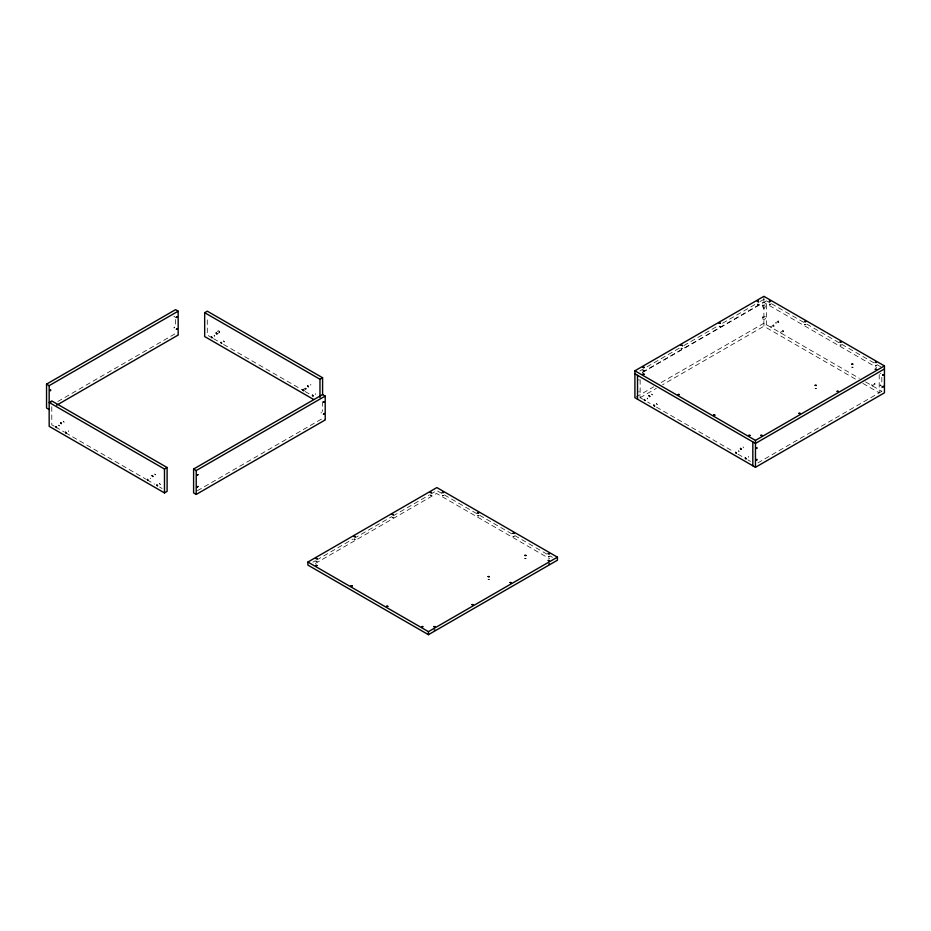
<?xml version="1.0" encoding="UTF-8"?>
<svg xmlns="http://www.w3.org/2000/svg" width="931" height="931" viewBox="0 0 931 931"><rect width="100%" height="100%" fill="white"/><g stroke="black" fill="none" stroke-linecap="round" stroke-linejoin="round"><path stroke-width="0.7" stroke-dasharray="4.66 3.49" d="M739.144 451.488L738.295 450.872L739.016 451.058M880.144 373.54L880.901 373.61M59.351 425.944L58.548 425.106L59.351 425.688M306.066 388.274L305.543 388.762L306.276 388.704M773.347 324.954L773.964 326.025L773.347 324.954L770.728 327.188L773.964 326.025M778.153 321.009L778.77 322.079L778.153 321.009L775.535 323.232L778.77 322.079M782.959 330.505L783.576 331.576L782.959 330.505L780.329 332.728L783.576 331.576M743.089 446.915L743.625 447.846M174.539 327.747L173.818 327.933L174.539 327.025M321.172 412.037L321.172 413.015M638.945 380.383L638.945 379.406M638.945 392.149L638.945 391.171M218.913 331.32C220.216 335.009 219.565 327.305 216.295 332.833M154.779 473.937L155.535 474.88L154.779 474.449M651.712 394.034L652.468 394.977L651.712 394.535M771.345 327.537L770.728 326.467M776.151 323.592L775.535 322.522M780.946 333.089L780.329 332.018M871.858 384.782L872.382 385.876L875 383.653L871.765 384.806L872.382 385.876M874.477 383.269L875 384.363M57.827 401.494L175.54 333.531L178.17 335.044M216.911 333.903L219.53 332.39M302.924 389.565L305.543 388.052M303.541 390.636L306.159 389.123M197.36 490.73L322.591 418.426L325.21 419.939M639.911 370.934L682.493 346.344M683.75 345.622L717.557 326.106M722.572 323.208L758.893 302.238M760.138 301.516L763.897 299.351L770.274 303.029M312.886 562.184L315.4 560.741M316.645 560.02L352.965 539.049M354.222 538.327L391.788 516.635M393.045 515.914L429.366 494.943M430.611 494.221L436.872 490.602L443.156 494.233M642.355 372.214L763.606 302.203L876.699 367.501M642.53 372.447L766.516 300.864L766.516 324.733L662.569 384.747M315.33 563.464L436.581 493.465L549.674 558.751M636.152 396.978L653.69 386.854M661.208 382.513L763.897 323.22L859.266 378.289M640.028 397.77L656.308 388.367M757.846 462.893L881.832 391.311L881.832 385.69M214.107 335.265L214.84 336.172L214.107 335.975M762.803 304.926C762.698 314.131 769.902 301.248 762.28 306.02M765.515 306.462L764.898 307.533M762.803 316.691C762.547 325.908 770.018 313.049 762.28 317.785M310.768 385.19L310.768 384.212M68.65 431.67L68.65 430.704M765.515 318.227L764.898 319.298M748.326 457.296L748.326 456.283M315.341 393.58L315.341 394.558M771.438 303.704L840.495 343.574M841.717 344.284L881.832 367.431M865.539 381.896L881.832 391.311M855.391 379.068L763.897 326.246L763.897 296.326M862.921 383.409L879.213 392.824L879.213 374.565M642.658 399.143L640.144 397.7L640.144 379.441M647.662 402.041L650.175 403.484M656.436 407.103L732.895 451.244M737.911 454.142L742.926 457.04M747.93 459.926L750.444 461.38M212.303 337.941L207.287 335.044L207.287 316.784M213.548 338.663L218.564 341.561M223.58 344.447L303.797 390.764M305.042 391.486L311.315 395.105M173.922 316.331L176.541 317.843M444.413 494.955L478.313 514.529M479.57 515.25L513.47 534.825M514.727 535.546L552.397 557.297M54.301 426.27L51.787 424.815L51.787 406.568M55.546 426.992L64.32 432.054M65.577 432.775L145.795 479.093M147.051 479.814L154.569 484.155M159.585 487.053L162.087 488.496M647.394 398.037L647.662 398.922L647.057 398.759M150.135 478.674L150.741 478.325M881.832 377.264L881.832 384.282M322.591 401.575L322.591 411.409M175.54 319.484L175.54 326.513M880.098 385.457C880.784 386.947 881.226 383.456 880.098 385.457M63.308 421.254L64.041 422.162L63.308 421.254M159.55 483.538L160.272 484.446L159.55 483.538M223.603 340.979L224.336 341.886L223.603 340.979M656.471 403.623L657.193 404.531L656.471 403.623M315.877 561.533L317.087 561.626L315.877 561.533M354.024 539.515L355.235 539.608L354.024 539.515M392.16 517.496L393.382 517.589L392.23 517.403M430.308 495.467L431.519 495.56L430.308 495.467M442.248 495.467L443.459 495.56L442.248 495.467M477.487 515.809L478.697 515.902L477.487 515.809M488.112 579.606L489.322 579.699L488.112 579.606M513.004 536.326L514.215 536.419L513.004 536.326M524.793 558.425L526.015 558.519L524.793 558.425M548.243 556.668L549.453 556.75L548.243 556.668M642.902 370.282L644.112 370.375L642.902 370.282M681.038 348.264L682.26 348.357L681.038 348.264M719.186 326.246L720.408 326.327L719.186 326.246M757.334 304.216L758.544 304.309L757.334 304.216M769.274 304.216L770.484 304.309L769.274 304.216M804.5 324.558L805.722 324.651L804.5 324.558M815.137 388.355L816.347 388.448L815.137 388.355M840.03 345.064L841.24 345.157L840.088 344.982M851.818 367.175L853.04 367.268L851.818 367.175M875.268 365.406L876.478 365.499L875.268 365.406"/><path stroke-width="1.4" d="M434.94 629.891L434.242 630.066M549.43 563.744L548.836 564M50.705 402.355L50.099 402.006L50.914 401.785M49.168 409.524L46.55 408.011L46.55 384.131L175.54 309.662L178.17 311.175L178.17 335.044L56.686 405.183M46.55 384.131L49.168 385.643L178.17 311.175M313.7 399.515L204.669 336.557L204.669 312.688L207.287 311.175L322.591 377.742L322.591 394.593M167.103 467.513L51.787 400.947L49.168 402.46L164.484 469.026L167.103 467.513L167.103 491.393L164.484 492.906L49.168 426.328L49.168 385.643M204.669 312.688L319.973 379.254L322.591 377.742M193.601 469.026L322.591 394.558L325.21 396.071L325.21 419.939L196.22 494.419L193.601 492.906L193.601 469.026L196.22 470.539L325.21 396.071M634.907 370.794L763.897 296.326L884.45 365.918L884.45 392.824L755.46 467.292L634.907 397.7L634.907 370.794L755.46 440.398L884.45 365.918M307.882 562.056L436.872 487.576L557.425 557.18L557.425 560.206L428.435 634.674L307.882 565.082L307.882 562.056L428.435 631.649L557.425 557.18M884.45 368.944L755.46 443.424L634.907 373.82M755.46 440.398L755.46 467.292M752.83 441.911L752.83 465.779M637.526 375.333L637.526 399.213M428.435 631.649L428.435 634.674M319.973 379.254L319.973 397.514M196.22 470.539L196.22 494.419M164.484 469.026L164.484 492.906M50.065 390.38C50.763 391.881 51.158 388.402 50.065 390.38M176.436 317.424L177.239 316.843L176.436 317.424M176.436 329.19L177.239 328.608L176.436 329.19M197.104 475.276L197.907 474.694L197.104 475.276M197.104 487.053L197.907 486.471L197.104 487.053M323.488 402.32L324.279 401.738L323.488 402.32M323.488 414.086L324.279 413.504L323.488 414.086M756.344 448.16C757.043 449.65 757.438 446.17 756.344 448.16M756.344 459.926C757.043 461.427 757.438 457.947 756.344 459.926M882.716 375.193L883.519 374.611L882.716 375.193M882.716 386.97L883.519 386.388L882.716 386.97M55.883 426.712L56.616 427.62L55.93 426.619M60.69 422.767L61.423 423.675L60.736 422.662M65.496 432.263L66.217 433.171L65.496 432.263M147.319 479.5L148.041 480.408L147.354 479.407M152.114 475.555L152.847 476.463L152.114 475.555M156.92 485.051L157.653 485.959L156.967 484.958M211.372 336.941L212.105 337.848L211.418 336.847M216.178 332.995L216.911 333.903L216.178 332.995M220.984 342.492L221.718 343.399L221.031 342.387M302.808 389.728L303.541 390.636L302.808 389.728M307.614 385.783L308.347 386.691L307.614 385.783M312.42 395.279L313.142 396.187L312.455 395.175M644.24 399.597L644.974 400.505L644.24 399.597M649.047 395.64L649.768 396.548L649.047 395.64M653.841 405.136L654.574 406.044L653.841 405.136M735.665 452.385L736.398 453.292L735.665 452.385M740.471 448.428L741.204 449.336L740.471 448.428M745.277 457.924L746.01 458.832L745.277 457.924M315.877 558.507L317.087 558.6L315.877 558.507M315.877 565.408L317.087 565.501L315.877 565.408M354.024 536.489L355.235 536.582L354.024 536.489M351.103 585.75L352.325 585.843L351.103 585.75M392.16 514.471L393.382 514.564L392.16 514.471M386.633 606.256L387.843 606.349L386.633 606.256M430.308 492.441L431.519 492.534L430.308 492.441M442.248 492.441L443.459 492.534L442.248 492.441M421.859 626.598L423.081 626.691L421.929 626.516M433.799 626.598L435.021 626.691L433.799 626.598M477.487 512.783L478.697 512.876L477.487 512.783M471.947 604.58L473.157 604.673L471.947 604.58M488.112 576.58L489.322 576.673L488.112 576.58M513.004 533.3L514.215 533.382L513.004 533.3M510.095 582.55L511.305 582.643L510.095 582.55M524.793 555.4L526.015 555.493L524.793 555.4M548.243 553.642L549.453 553.724L548.243 553.642M548.243 560.532L549.453 560.625L548.301 560.439M642.902 367.256L644.112 367.349L642.902 367.256M642.902 374.157L644.112 374.25L642.902 374.157M681.038 345.238L682.26 345.331L681.108 345.157M678.129 394.5L679.351 394.581L678.129 394.5M719.186 323.208L720.408 323.301L719.186 323.208M713.658 415.005L714.868 415.098L713.658 415.005M757.334 301.19L758.544 301.283L757.334 301.19M769.274 301.19L770.484 301.283L769.274 301.19M748.885 435.347L750.107 435.44L748.885 435.347M760.825 435.347L762.047 435.44L760.825 435.347M804.5 321.532L805.722 321.626L804.5 321.532M798.973 413.317L800.183 413.411L798.973 413.317M815.137 385.329L816.347 385.422L815.137 385.329M840.03 342.038L841.24 342.131L840.088 341.956M837.12 391.299L838.331 391.392L837.12 391.299M851.818 364.149L853.04 364.242L851.888 364.068M875.268 362.38L876.478 362.473L875.326 362.299M875.268 369.281L876.478 369.374L875.268 369.281"/></g></svg>
